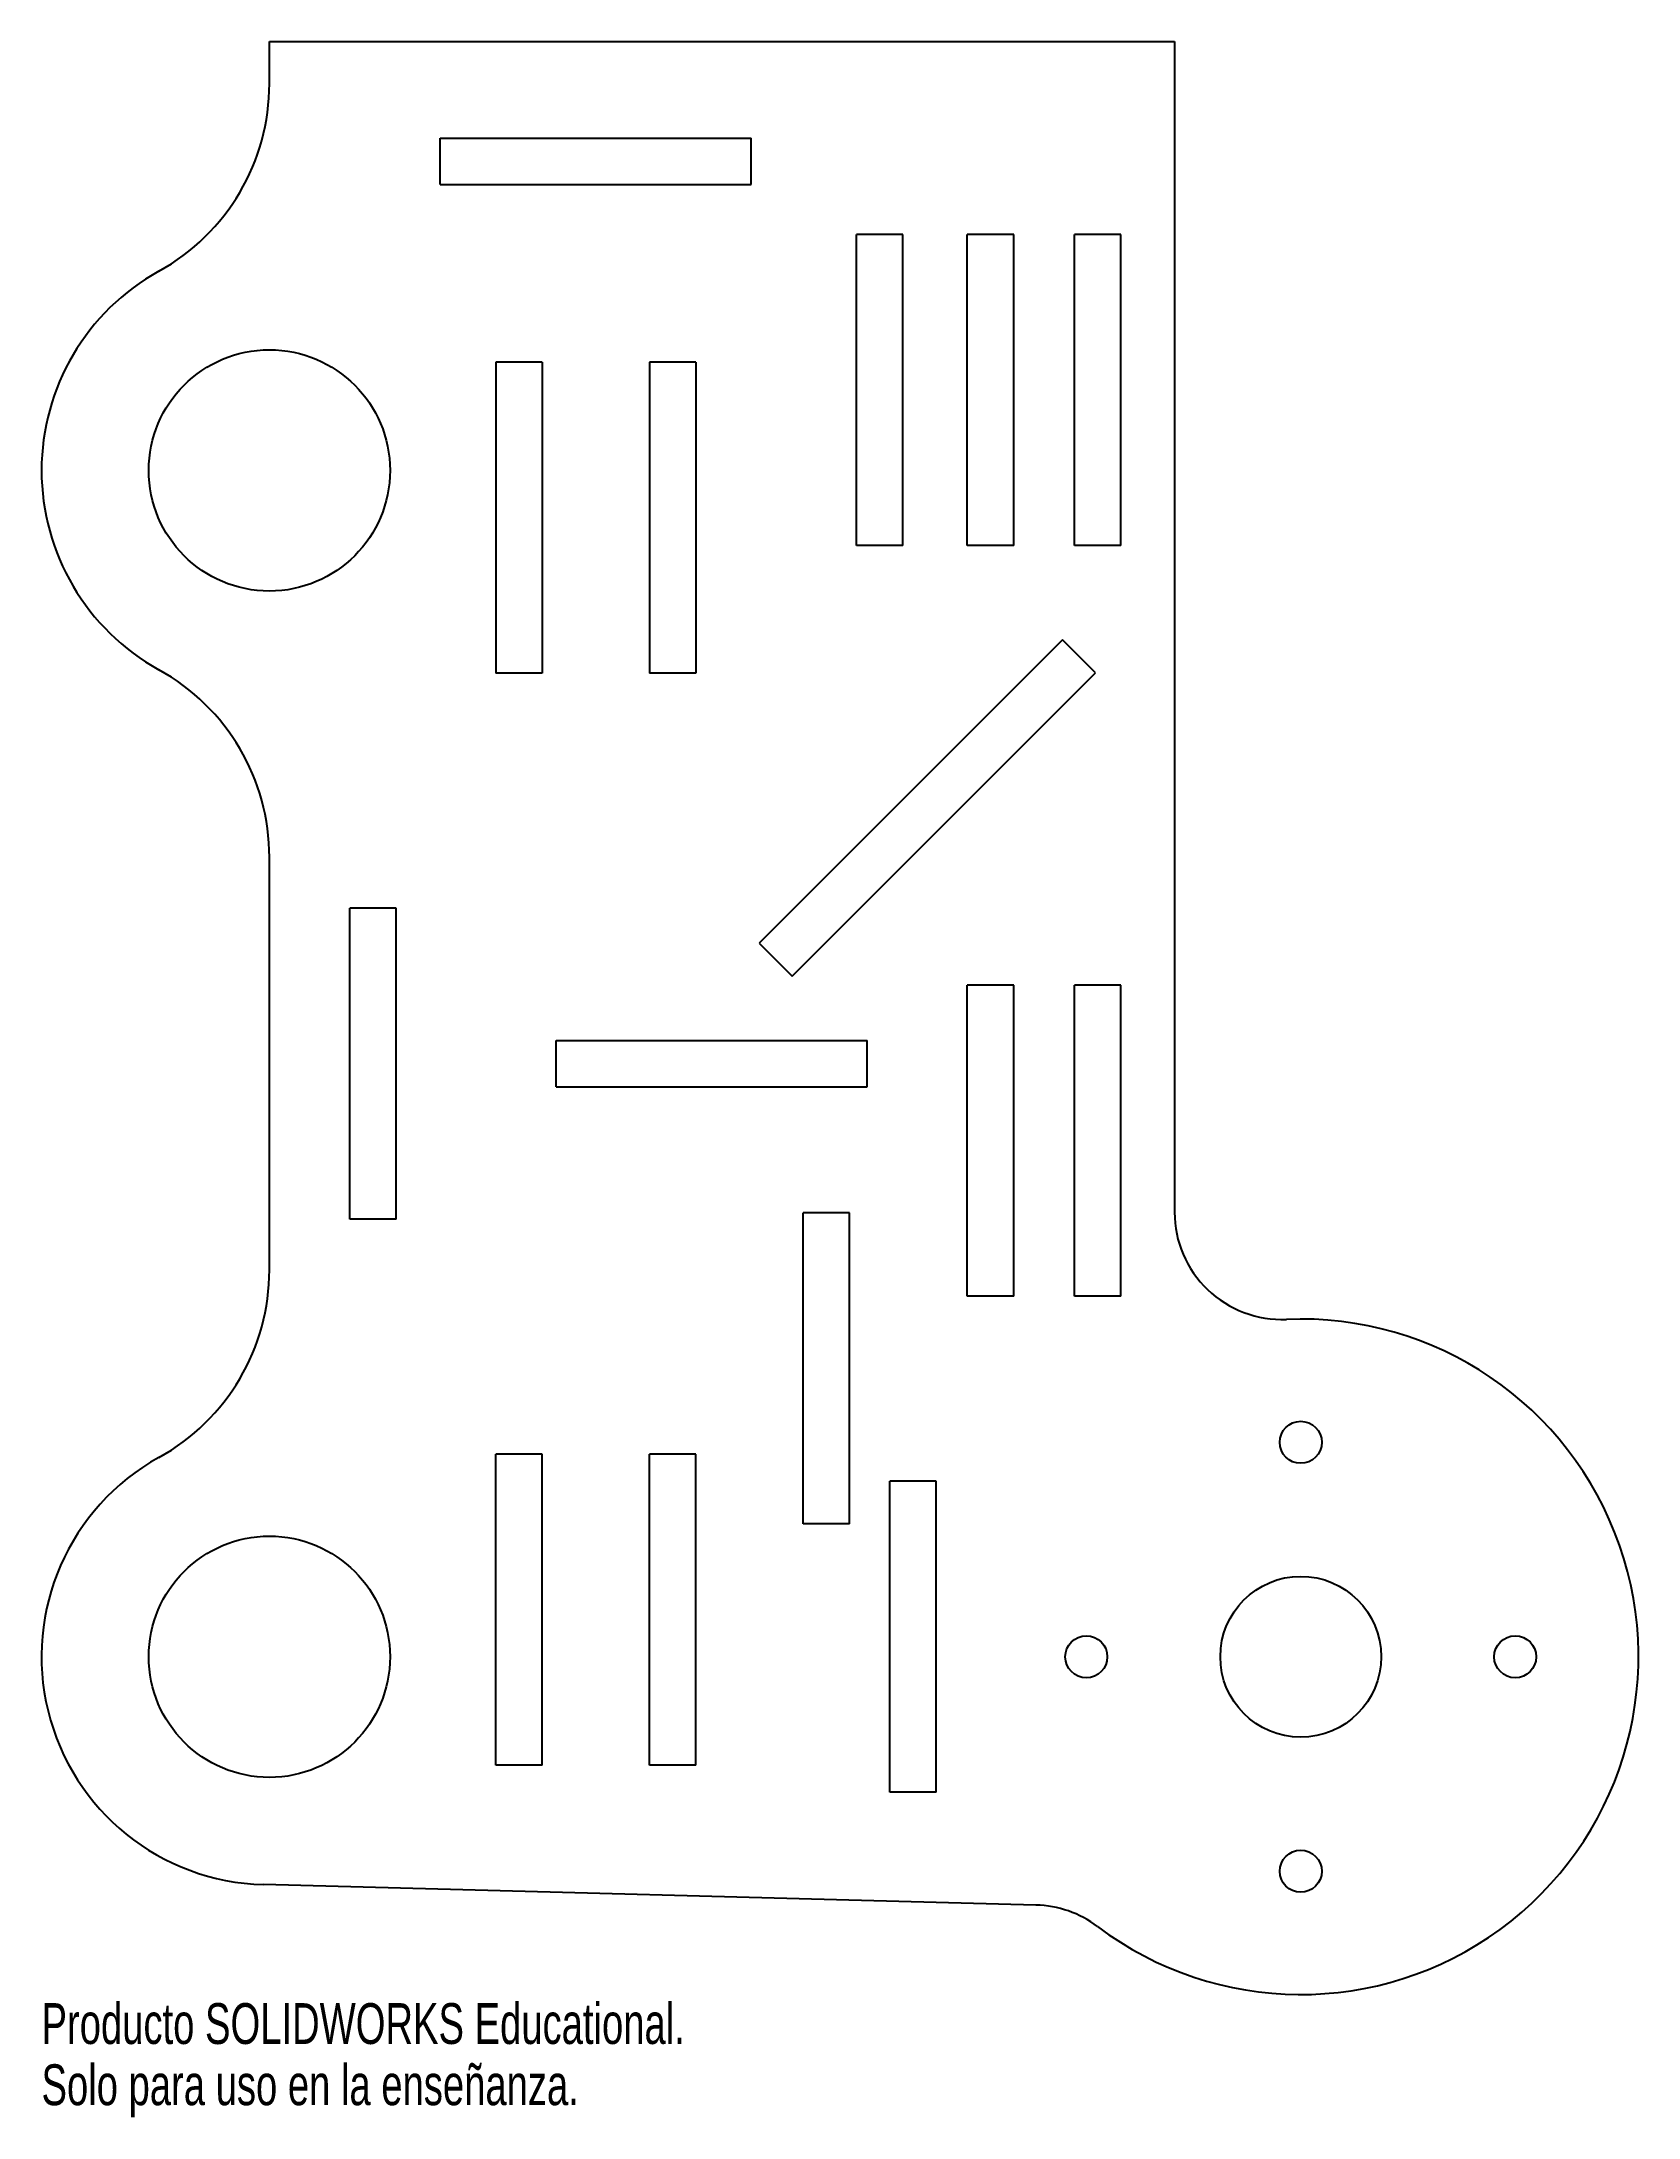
# Model space of a CAD drawing. Header units: inches. Extents: x 2.5 to 9.95, y -25.98 to -16.3.
import ezdxf

# ---------------------------------------------------------------- set-up
doc = ezdxf.new("R2010")
doc.units = ezdxf.units.IN
doc.header["$MEASUREMENT"] = 0
doc.styles.add('SLDTEXTSTYLE0', font='TXT', dxfattribs={"width": 0.7})

msp = doc.modelspace()

# ---------------------------------------------------------------- linework, layer by layer
at = {"color": 7, "linetype": 'Continuous', "lineweight": 25}
for p, q in [((3.5625, -16.302), (7.7835, -16.302)), ((3.5625, -16.4982), (3.5625, -16.302)), ((7.7835, -16.302), (7.7835, -21.7606)), ((4.3594, -16.752), (5.8094, -16.752)), ((4.3594, -16.9686), (4.3594, -16.752)), ((5.8094, -16.9686), (5.8094, -16.752)), ((4.3594, -16.9686), (5.8094, -16.9686)), ((6.3004, -18.652), (6.3004, -17.202)), ((6.5169, -17.202), (6.3004, -17.202)), ((6.5169, -18.652), (6.5169, -17.202)), ((6.8169, -18.652), (6.8169, -17.202)), ((7.0335, -17.202), (6.8169, -17.202)), ((7.0335, -18.652), (7.0335, -17.202)), ((7.3169, -18.652), (7.3169, -17.202)), ((7.5335, -17.202), (7.3169, -17.202)), ((7.5335, -18.652), (7.5335, -17.202)), ((4.6179, -17.797), (4.6179, -19.247)), ((4.8344, -17.797), (4.6179, -17.797)), ((4.8344, -17.797), (4.8344, -19.247)), ((5.3344, -17.797), (5.3344, -19.247)), ((5.551, -17.797), (5.3344, -17.797)), ((5.551, -17.797), (5.551, -19.247)), ((6.5169, -18.652), (6.3004, -18.652)), ((7.0335, -18.652), (6.8169, -18.652)), ((7.5335, -18.652), (7.3169, -18.652)), ((7.2611, -19.0922), (5.8469, -20.5064)), ((7.4142, -19.2453), (7.2611, -19.0922)), ((4.8344, -19.247), (4.6179, -19.247)), ((5.551, -19.247), (5.3344, -19.247)), ((6, -20.6595), (7.4142, -19.2453)), ((3.5625, -22.0297), (3.5625, -20.1059)), ((3.9375, -21.7928), (3.9375, -20.3428)), ((4.154, -20.3428), (3.9375, -20.3428)), ((4.154, -21.7928), (4.154, -20.3428)), ((5.8469, -20.5064), (6, -20.6595)), ((6.8169, -22.152), (6.8169, -20.702)), ((7.0335, -20.702), (6.8169, -20.702)), ((7.0335, -22.152), (7.0335, -20.702)), ((7.3169, -22.152), (7.3169, -20.702)), ((7.5335, -20.702), (7.3169, -20.702)), ((7.5335, -22.152), (7.5335, -20.702)), ((4.9, -21.1761), (4.9, -20.9595)), ((4.9, -20.9595), (6.35, -20.9595)), ((6.35, -21.1761), (6.35, -20.9595)), ((4.9, -21.1761), (6.35, -21.1761)), ((6.051, -23.2136), (6.051, -21.7636)), ((6.2675, -21.7636), (6.051, -21.7636)), ((6.2675, -23.2136), (6.2675, -21.7636)), ((4.154, -21.7928), (3.9375, -21.7928)), ((7.0335, -22.152), (6.8169, -22.152)), ((7.5335, -22.152), (7.3169, -22.152)), ((4.6179, -24.3386), (4.6179, -22.8886)), ((4.8344, -22.8886), (4.6179, -22.8886)), ((4.8344, -24.3386), (4.8344, -22.8886)), ((5.3344, -24.3386), (5.3344, -22.8886)), ((5.551, -22.8886), (5.3344, -22.8886)), ((5.551, -24.3386), (5.551, -22.8886)), ((6.455, -24.4645), (6.455, -23.0145)), ((6.6716, -23.0145), (6.455, -23.0145)), ((6.6716, -24.4645), (6.6716, -23.0145)), ((6.2675, -23.2136), (6.051, -23.2136)), ((4.8344, -24.3386), (4.6179, -24.3386)), ((5.551, -24.3386), (5.3344, -24.3386)), ((6.6716, -24.4645), (6.455, -24.4645)), ((7.1368, -24.991), (3.5344, -24.8957))]:
    msp.add_line(p, q, dxfattribs=at)
for centre, radius in [((3.5625, -18.302), 0.5625), ((8.3719, -22.8335), 0.098), ((3.5625, -23.8335), 0.5625), ((8.3719, -23.8335), 0.375), ((7.3719, -23.8335), 0.098), ((9.3719, -23.8335), 0.098), ((8.3719, -24.8335), 0.098)]:
    msp.add_circle(centre, radius, dxfattribs=at)
for centre, radius, start, end in [((2.5625, -16.4982), 1, 299.00255, 0), ((3.5625, -18.302), 1.0625, 119.00255, 240.99745), ((2.5625, -20.1059), 1, 0, 60.99745), ((8.2835, -21.7606), 0.5, 180, 272.44342), ((2.5625, -22.0297), 1, 299.00255, 0), ((8.3719, -23.8335), 1.5748, 233.01189, 92.44342), ((3.5625, -23.8335), 1.0625, 119.00255, 268.48436), ((7.1236, -25.4908), 0.5, 53.01189, 88.48436)]:
    msp.add_arc(centre, radius, start, end, dxfattribs=at)

# ---------------------------------------------------------------- texts
at = {"color": 7, "linetype": 'Continuous', "char_height": 0.1903, "attachment_point": 1, "style": 'SLDTEXTSTYLE0'}
for s, insert in [('Producto SOLIDWORKS Educational.', (2.5, -25.4485)), ('Solo para uso en la enseñanza.', (2.5, -25.7339))]:
    msp.add_mtext(s, dxfattribs=dict(at, insert=insert))

doc.saveas('drawing.dxf')
